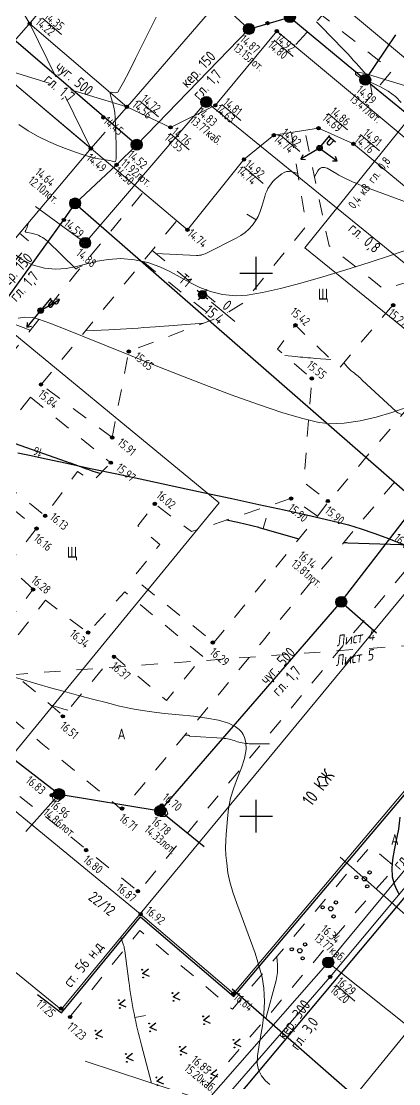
# Model space of a CAD drawing. Header units: metres. Extents: x -149473 to 83396, y -14167 to 104709.
# Drawn here: x -4716.87 to -4699.49, y 42731.4 to 42780.32 of the extents above; entities that cross this region are included whole.
import ezdxf
from ezdxf.enums import TextEntityAlignment as Align

# ---------------------------------------------------------------- set-up
doc = ezdxf.new("R2010")
doc.units = ezdxf.units.M
doc.linetypes.add('g5_01_5x1_5', pattern=[1.5, 0.75, -0.75])
doc.linetypes.add('g5_02x1', pattern=[1.5, 1, -0.5])
for name, color, linetype, transparency in [('01_Геодезические пункты', 7, 'Continuous', 0.6), ('02_Сетка', 7, 'Continuous', 0.6), ('03_Здания и строения', 7, 'Continuous', 0.6), ('05_Элементы зданий', 7, 'Continuous', 0.6), ('06_Инженерно-технические сооружения', 7, 'Continuous', 0.6), ('07_Объекты электропередачи', 7, 'Continuous', 0.6), ('10_Границы покрытий и угодий', 7, 'Continuous', 0.6), ('13_Растительность', 7, 'Continuous', 0.6), ('19_Горизонтали', 7, 'Continuous', 0.6), ('30_Канализация', 7, 'Continuous', 0.6), ('31_Водопровод', 7, 'Continuous', 0.6), ('32_Теплосеть', 7, 'Continuous', 0.6), ('33_Газопровод', 7, 'Continuous', 0.6), ('35_Телефон', 7, 'Continuous', 0.6), ('37_Кабель низкого напряжения', 7, 'Continuous', 0.6), ('44_Крышки колодцев', 7, 'Continuous', 0.6), ('61_Отметки высоты поверхности', 7, 'Continuous', 0.6)]:
    doc.layers.add(name, color=color, linetype=linetype, transparency=transparency)
doc.layers.add('rastr', color=7, linetype='Continuous')
doc.layers.add('Viewport2ForCustomObjects_0', color=7, linetype='Continuous')
doc.layers.add('Сети_Горизонтали.Вспомогательные', color=1, linetype='Continuous', lineweight=9)
doc.layers.add('Сети_Горизонтали.Основные', color=1, linetype='Continuous', lineweight=30)
doc.styles.add('LIKE11', font='GOST_0.TTF')
doc.styles.add('LIKE14', font='GOST_0.TTF')
doc.styles.add('LIKE17', font='GOST_0.TTF')
doc.styles.add('LIKE32', font='GOST_0.TTF')
doc.styles.add('LIKE36', font='GOST_0.TTF')
doc.styles.add('Line_GUGK', font='GOST_0.TTF')
doc.styles.add('pragmai.shx', font='GOST_0.TTF')
doc.styles.get("Standard").update_dxf_attribs({"font": 'GOST_0.TTF'})
doc.linetypes.add('g5_119_3', pattern='A,4,-1,[31,GUGK_2005.shx,S=0.1,R=0,X=0,Y=0],4,[31,GUGK_2005.shx,S=0.1,R=180,X=0,Y=0],-1', length=10)
doc.linetypes.add('g5_121_g', pattern='A,4,-0.4,["Г",Line_GUGK,S=1,R=0,X=0,Y=-0.5],-1.2,12', length=17.6)
doc.linetypes.add('g5_122_k', pattern='A,1,-1,1.5,-0.4,["К",Line_GUGK,S=1,R=0,X=0,Y=-0.5],-1.5,1.5,-1,4,-1,4,-1,3', length=20.9)
doc.linetypes.add('g5_122_kl', pattern='A,1,-1,1.5,-0.4,["Кл",Line_GUGK,S=1,R=0,X=0,Y=-0.5],-2.4,1.5,-1,4,-1,4,-1,3', length=21.8)
doc.linetypes.add('g5_122_t', pattern='A,1,-1,1.5,-0.4,["Т",Line_GUGK,S=1,R=0,X=0,Y=-0.5],-1.5,1.5,-1,4,-1,4,-1,3', length=20.9)
doc.linetypes.add('g5_122_v', pattern='A,1,-1,1.5,-0.4,["В",Line_GUGK,S=1,R=0,X=0,Y=-0.5],-1.5,1.5,-1,4,-1,4,-1,3', length=20.9)
doc.linetypes.add('g5_133_t', pattern='A,2,[27,GUGK_2005.shx,S=0.4,R=0,X=0,Y=0],2,-1,2,[27,GUGK_2005.shx,S=0.4,R=0,X=0,Y=0],2,-1,2,[27,GUGK_2005.shx,S=0.4,R=0,X=0,Y=0],2,-0.1,["V",Line_GUGK,S=1,R=0,X=0,Y=-0.5],-1', length=15.1)

# ---------------------------------------------------------------- blocks, each defined once
blk = doc.blocks.new('g5_115_1')
at = {"color": 0}
for points in [[(0, 0), (2, 0)], [(1.647, -0.252), (2, 0), (1.647, 0.252)]]:
    blk.add_lwpolyline(points, dxfattribs=at)
blk = doc.blocks.new('g5_416')
at = {"color": 0}
blk.add_lwpolyline([(0.362, 0.6), (0, 0), (-0.362, 0.6)], dxfattribs=at)
for centre in [(-0.362, 0), (0.362, 0)]:
    blk.add_circle(centre, 0.0375, dxfattribs=at)
blk = doc.blocks.new('g5_330')
blk.add_hatch(color=0).paths.add_polyline_path([(0.15, 0, 1), (-0.15, 0, 1)])
at = {"color": 0}
blk.add_circle((0, 0), 0.15, dxfattribs=at)
blk = doc.blocks.new('g5_117kb')
h = blk.add_hatch(color=255)
h.paths.add_polyline_path([(0.037, 0.037), (0.461, 0.037, 0.367426), (0.037, 0.461)])
h.paths.add_polyline_path([(-0.038, 0.461, 0.367426), (-0.461, 0.037), (-0.038, 0.037)])
h.paths.add_polyline_path([(-0.038, -0.038), (-0.461, -0.038, 0.367426), (-0.038, -0.461)])
h.paths.add_polyline_path([(0.037, -0.461, 0.367426), (0.461, -0.038), (0.037, -0.038)])
at = {"color": 0}
for points in [[(-0.5, 0), (0.5, 0)], [(0, 0.5), (0, -0.5)]]:
    blk.add_lwpolyline(points, dxfattribs=at)
blk.add_circle((0, 0), 0.5, dxfattribs=at)
blk = doc.blocks.new('g5_110_1c')
h = blk.add_hatch(color=255)
edge = h.paths.add_edge_path()
edge.add_arc((0, 0), 0.212, 0, 360)
edge = h.paths.add_edge_path(flags=16)
edge.add_arc((0, 0), 0.0975, 0, 360)
h = blk.add_hatch(color=0)
edge = h.paths.add_edge_path()
edge.add_arc((0, 0), 0.06, 0, 360)
at = {"color": 0}
for p, q in [((0, 0.25), (0, 1.5)), ((0, 1.375), (0.75, 1.375))]:
    blk.add_line(p, q, dxfattribs=at)
blk.add_lwpolyline([(0.2, 1.375), (0.2, 0.932, 1.040016), (0.55, 0.932), (0.55, 1.375)], format="xyb", dxfattribs=at)
for radius in [0.25, 0.06]:
    blk.add_circle((0, 0), radius, dxfattribs=at)
blk = doc.blocks.new('g5_117sv')
h = blk.add_hatch(color=255)
h.paths.add_polyline_path([(-0.038, 0.461, 0.390634), (-0.463, 0, 0.11106), (-0.418, -0.198), (-0.038, 0.022)])
h.paths.add_polyline_path([(0.037, 0.022), (0.418, -0.198, 0.11106), (0.463, 0, 0.390634), (0.037, 0.461)])
h.paths.add_polyline_path([(-0.38, -0.263, 0.524447), (0.38, -0.263), (0, -0.043)])
at = {"color": 0}
for points in [[(0, 0.5), (0, 0)], [(0, 0), (-0.433, -0.25)], [(0.433, -0.25), (0, 0)]]:
    blk.add_lwpolyline(points, dxfattribs=at)
blk.add_circle((0, 0), 0.5, dxfattribs=at)
blk = doc.blocks.new('g5_005_1')
h = blk.add_hatch(color=255)
edge = h.paths.add_edge_path()
edge.add_arc((0, 0), 0.338, 0, 360)
edge = h.paths.add_edge_path(flags=16)
edge.add_arc((0, 0), 0.1, 0, 360)
at = {"color": 0}
for p, q in [((-0.625, 0), (-0.375, 0)), ((0, 0.625), (0, 0.375)), ((0.375, 0), (0.625, 0)), ((0, -0.375), (0, -0.625))]:
    blk.add_line(p, q, dxfattribs=at)
for radius in [0.375, 0.0625]:
    blk.add_circle((0, 0), radius, dxfattribs=at)
blk = doc.blocks.new('g5_394')
at = {"color": 0}
for centre, radius in [((0, 0), 0.2), ((0, 0.75), 0.15), ((-0.65, -0.375), 0.15), ((0.65, -0.375), 0.15)]:
    blk.add_circle(centre, radius, dxfattribs=at)
blk = doc.blocks.new('g_scratch')
at = {"color": 0, "linetype": 'ByBlock', "lineweight": 15}
blk.add_line((0, 0), (1, 0), dxfattribs=at)
blk = doc.blocks.new('g5_012')
at = {"color": 92}
for points in [[(0, -1.5), (0, 1.5)], [(-1.5, 0), (1.5, 0)]]:
    blk.add_lwpolyline(points, dxfattribs=at)
blk = doc.blocks.new('CustomObjectsInViewport2_0')
at = {"layer": 'Сети_Горизонтали.Вспомогательные', "color": 42, "flags": 128}
for points, elevation in [([(2670.169, 1919.959), (2671.026, 1919.366), (2671.952, 1918.837), (2672.905, 1918.373), (2673.84, 1917.974), (2674.715, 1917.641), (2675.485, 1917.373), (2676.108, 1917.17), (2676.539, 1917.034), (2677.053, 1916.89), (2677.545, 1916.787), (2677.98, 1916.716), (2678.324, 1916.669), (2678.542, 1916.638), (2678.764, 1916.573), (2678.946, 1916.516), (2679.087, 1916.548), (2679.124, 1916.788), (2679.138, 1917.348), (2679.132, 1918.116), (2679.111, 1918.982), (2679.08, 1919.837), (2679.041, 1920.569), (2679.001, 1921.068), (2678.912, 1921.549), (2678.788, 1922.003), (2678.668, 1922.396), (2678.604, 1922.644), (2678.588, 1922.779), (2678.597, 1922.842), (2678.609, 1922.864), (2678.635, 1922.89), (2678.703, 1922.916), (2678.834, 1922.908), (2679.037, 1922.872), (2679.283, 1922.914), (2679.457, 1923.189), (2679.817, 1923.861), (2680.319, 1924.834), (2680.917, 1926.014), (2681.566, 1927.303), (2682.22, 1928.606), (2682.834, 1929.826)], 14.5), ([(2669.455, 1908.219), (2670.475, 1907.509), (2671.408, 1907.041), (2672.527, 1906.728), (2673.558, 1906.634), (2674.531, 1906.704), (2675.476, 1906.883), (2676.423, 1907.117), (2677.402, 1907.351), (2678.442, 1907.529), (2679.574, 1907.598), (2680.827, 1907.502), (2682.062, 1907.235), (2683.147, 1906.855), (2684.126, 1906.398), (2685.04, 1905.902), (2685.934, 1905.405), (2686.849, 1904.945), (2687.83, 1904.559), (2688.919, 1904.285), (2690.158, 1904.161), (2691.206, 1904.23), (2692.598, 1904.467), (2694.268, 1904.845), (2696.151, 1905.338), (2698.181, 1905.919), (2700.292, 1906.561), (2702.42, 1907.238), (2704.499, 1907.924), (2706.464, 1908.592)], 15), ([(2705.379, 1921.986), (2704.851, 1922.524), (2704.195, 1923.008), (2703.473, 1923.41), (2702.752, 1923.746), (2702.096, 1924.03), (2701.571, 1924.279), (2701.289, 1924.462), (2701.18, 1924.597), (2701.165, 1924.687), (2701.175, 1924.732), (2701.197, 1924.756), (2701.298, 1924.777), (2701.586, 1924.745), (2702.197, 1924.601), (2703.264, 1924.293), (2704.59, 1923.887), (2706.089, 1923.431)], 15), ([(2670.119, 1902.126), (2670.724, 1902.215), (2671.431, 1902.184), (2671.994, 1902.021), (2673.021, 1901.645), (2674.446, 1901.089), (2676.205, 1900.387), (2678.231, 1899.571), (2680.459, 1898.674), (2682.824, 1897.729), (2685.258, 1896.768), (2687.699, 1895.826), (2690.078, 1894.935), (2692.332, 1894.127), (2694.394, 1893.437), (2696.198, 1892.895), (2697.681, 1892.537), (2698.774, 1892.394), (2700.144, 1892.45), (2701.59, 1892.666), (2703.065, 1893.006), (2704.523, 1893.433), (2705.916, 1893.912)], 15.5), ([(2693.277, 1831.545), (2692.874, 1831.899), (2692.53, 1832.341), (2692.236, 1832.913), (2692.117, 1833.476), (2692.14, 1834.176), (2692.258, 1834.999), (2692.429, 1835.929), (2692.607, 1836.95), (2692.748, 1838.048), (2692.808, 1839.206), (2692.742, 1840.41), (2692.566, 1841.43), (2692.286, 1842.52), (2691.928, 1843.658), (2691.518, 1844.821), (2691.082, 1845.986), (2690.647, 1847.13), (2690.237, 1848.23), (2689.88, 1849.264), (2689.602, 1850.209), (2689.427, 1851.042), (2689.311, 1851.925), (2689.243, 1852.68), (2689.215, 1853.351), (2689.223, 1853.98), (2689.259, 1854.611), (2689.319, 1855.287), (2689.396, 1856.052), (2689.484, 1856.948), (2689.659, 1857.917), (2689.958, 1858.872), (2690.318, 1859.804), (2690.671, 1860.709), (2690.955, 1861.581), (2691.102, 1862.413), (2691.079, 1863.046), (2690.957, 1863.5), (2690.819, 1863.792), (2690.73, 1863.935), (2690.649, 1864.045), (2690.457, 1864.249), (2690.097, 1864.516), (2689.493, 1864.808), (2688.566, 1865.087), (2687.477, 1865.294), (2686.261, 1865.453), (2684.951, 1865.59), (2683.581, 1865.728), (2682.185, 1865.893), (2680.797, 1866.108), (2679.449, 1866.4), (2678.227, 1866.714), (2676.964, 1867.042), (2675.676, 1867.381), (2674.38, 1867.729), (2673.093, 1868.083), (2671.832, 1868.442), (2670.613, 1868.803), (2669.452, 1869.164)], 16.5)]:
    blk.add_lwpolyline(points, dxfattribs=dict(at, elevation=elevation))
at = {"layer": 'Сети_Горизонтали.Основные', "color": 40, "elevation": 16, "flags": 128}
for points in [[(2670.082, 1889.728), (2671.171, 1889.488), (2672.699, 1889.159), (2674.594, 1888.753), (2676.788, 1888.286), (2679.21, 1887.77), (2681.789, 1887.221), (2684.456, 1886.652), (2687.14, 1886.077), (2689.772, 1885.511), (2692.281, 1884.968), (2694.596, 1884.461), (2696.649, 1884.005), (2698.368, 1883.614), (2699.684, 1883.303), (2700.527, 1883.084), (2701.697, 1882.723), (2702.854, 1882.326), (2703.959, 1881.918), (2704.976, 1881.525), (2705.865, 1881.174)], [(2705.264, 1856.174), (2705.119, 1855.06), (2704.93, 1854.053), (2704.738, 1853.133), (2704.586, 1852.277), (2704.514, 1851.463), (2704.565, 1850.67), (2704.72, 1850.036), (2704.919, 1849.554), (2705.095, 1849.227), (2705.197, 1849.061)]]:
    blk.add_lwpolyline(points, dxfattribs=at)

msp = doc.modelspace()

# ---------------------------------------------------------------- linework, layer by layer
at = {"layer": '01_Геодезические пункты', "color": 7, "lineweight": 20, "flags": 128}
msp.add_lwpolyline([(-4707.039, 42766.493), (-4708.11, 42767.385)], dxfattribs=at)
at = {"layer": '03_Здания и строения', "color": 7, "linetype": 'Continuous', "lineweight": 20, "flags": 128}
for points in [[(-4708.007, 42786.013), (-4706.024, 42788.379), (-4706.624, 42788.876), (-4704.788, 42791.017), (-4681.297, 42771.477), (-4685.149, 42766.932), (-4685.183, 42766.956), (-4705.507, 42783.886), (-4708.007, 42786.013)], [(-4716.485, 42780.209), (-4716.44, 42780.257), (-4711.009, 42786.744), (-4708.878, 42784.996), (-4708.007, 42786.013), (-4705.507, 42783.886), (-4711.987, 42776.401), (-4712.009, 42776.376), (-4716.485, 42780.209)], [(-4711.4, 42739.222), (-4731.469, 42755.716), (-4728.867, 42759.036), (-4727.532, 42757.988), (-4713.734, 42774.385), (-4713.667, 42774.464), (-4718.184, 42778.271), (-4718.219, 42778.183), (-4732.614, 42761.261), (-4743.148, 42769.984), (-4746.762, 42765.689), (-4732.4, 42753.692), (-4735.238, 42750.298), (-4737.146, 42751.843), (-4753.866, 42731.926), (-4750.974, 42729.487), (-4750.547, 42729.974), (-4749.238, 42728.876), (-4732.338, 42748.926), (-4715.037, 42734.817), (-4711.4, 42739.222)], [(-4698.014, 42755.411), (-4711.4, 42739.222), (-4707.098, 42735.556), (-4693.49, 42751.688), (-4698.014, 42755.411)]]:
    msp.add_lwpolyline(points, dxfattribs=at)
at = {"layer": '05_Элементы зданий', "color": 7, "linetype": 'g5_02x1', "lineweight": 20, "flags": 128}
for points in [[(-4718.184, 42778.271), (-4716.485, 42780.209)], [(-4713.667, 42774.464), (-4712.009, 42776.376)]]:
    msp.add_lwpolyline(points, dxfattribs=at)
at = {"layer": '05_Элементы зданий', "color": 7, "linetype": 'Continuous', "lineweight": 20, "flags": 128}
for points, elevation in [([(-4716.485, 42780.209), (-4715.285, 42777.763)], 7.113), ([(-4718.184, 42778.271), (-4715.543, 42777.461)], 7.103), ([(-4714.587, 42777.167), (-4712.009, 42776.376)], 7.103), ([(-4714.844, 42776.865), (-4713.667, 42774.464)], 7.113)]:
    msp.add_lwpolyline(points, dxfattribs=dict(at, elevation=elevation))
at = {"layer": '06_Инженерно-технические сооружения', "color": 7, "linetype": 'Continuous', "lineweight": 20, "flags": 128}
for points in [[(-4715.468, 42744.683), (-4715.299, 42744.948), (-4715.056, 42744.952), (-4714.868, 42744.65), (-4715.177, 42744.392), (-4715.386, 42744.417), (-4715.468, 42744.683)], [(-4710.406, 42744.217), (-4710.205, 42744.063), (-4710.126, 42743.835), (-4710.252, 42743.7), (-4710.471, 42743.703), (-4710.631, 42743.987), (-4710.406, 42744.217)]]:
    msp.add_lwpolyline(points, dxfattribs=at)
at = {"layer": '10_Границы покрытий и угодий', "color": 7, "linetype": 'Continuous', "lineweight": 20, "flags": 128}
for points in [[(-4716.481, 42783.546), (-4717.136, 42782.538), (-4717.157, 42781.33), (-4716.485, 42780.209), (-4712.009, 42776.376), (-4710.005, 42775.436), (-4707.937, 42776.451), (-4705.109, 42779.866)], [(-4705.109, 42779.866), (-4695.779, 42772.104), (-4694.749, 42771.268), (-4688.424, 42766.091), (-4686.628, 42766.192), (-4685.149, 42766.932)], [(-4722.673, 42777.202), (-4720.88, 42778.287), (-4719.106, 42778.541), (-4718.184, 42778.271), (-4709.223, 42770.721), (-4706.619, 42773.957), (-4705.242, 42775.071), (-4703.182, 42775.395), (-4701.582, 42774.671), (-4694.907, 42769.14), (-4689.795, 42764.903), (-4679.184, 42755.976), (-4678.481, 42754.843), (-4678.323, 42753.325), (-4678.831, 42751.913)], [(-4708.562, 42729.525), (-4702.651, 42736.322), (-4696.614, 42743.541), (-4692.133, 42748.921), (-4689.003, 42749.036), (-4682.015, 42749.376), (-4680.983, 42749.721), (-4680.307, 42750.256), (-4678.831, 42751.913)]]:
    msp.add_lwpolyline(points, dxfattribs=at)
at = {"layer": '10_Границы покрытий и угодий', "color": 7, "linetype": 'g5_01_5x1_5', "lineweight": 20, "flags": 128}
for points in [[(-4704.235, 42779.244), (-4703.016, 42780.593), (-4699.81, 42778.033), (-4701.033, 42776.569)], [(-4712.686, 42761.152), (-4712.686, 42761.152), (-4711.925, 42765.116), (-4707.954, 42766.62), (-4707.364, 42766.908), (-4706.648, 42767.361), (-4703.747, 42770.893), (-4704.438, 42775.148), (-4703.812, 42775.25), (-4702.703, 42769.988), (-4700.165, 42767.975), (-4695.391, 42769.453), (-4694.771, 42768.937), (-4699.728, 42767.293), (-4702.221, 42764.365), (-4704.251, 42766.326), (-4705.074, 42765.223), (-4703.499, 42763.875), (-4703.866, 42759.097), (-4702.725, 42758.201)], [(-4711.309, 42772.386), (-4714.303, 42768.778), (-4718.131, 42764.005), (-4722.168, 42759.011), (-4725.436, 42754.88), (-4721.515, 42751.706), (-4715.89, 42747.039), (-4712.226, 42744.005), (-4708.982, 42747.879), (-4705.785, 42751.753), (-4701.888, 42756.491), (-4698.83, 42760.131), (-4691.666, 42754.11), (-4691.409, 42751.076), (-4694.914, 42746.902), (-4698.196, 42743.009), (-4698.918, 42743.626), (-4697.855, 42744.887), (-4698.353, 42745.32), (-4692.948, 42751.675), (-4698.251, 42756.151), (-4711.474, 42740.244), (-4714.884, 42743.006), (-4720.45, 42747.417), (-4724.843, 42751.005), (-4727.976, 42753.508), (-4730.724, 42755.644), (-4728.764, 42758.147), (-4727.451, 42757.061), (-4724.861, 42760.299), (-4721.868, 42763.748), (-4719.172, 42766.968), (-4716.441, 42770.136), (-4716.949, 42770.564)], [(-4709.747, 42771.097), (-4710.846, 42769.77), (-4711.275, 42769.252), (-4715.957, 42763.596)], [(-4710.846, 42769.77), (-4707.364, 42766.908)], [(-4711.275, 42769.252), (-4707.954, 42766.62)], [(-4712.686, 42761.152), (-4715.957, 42763.596)], [(-4716.44, 42763.015), (-4718.852, 42759.983)], [(-4716.44, 42763.015), (-4712.752, 42759.997)], [(-4708.012, 42751.713), (-4708.012, 42751.713), (-4703.237, 42757.531), (-4702.725, 42758.201), (-4698.806, 42762.828), (-4689.933, 42755.535), (-4688.987, 42749.116)], [(-4718.852, 42759.983), (-4715.771, 42757.555), (-4714.288, 42759.59), (-4713.579, 42759.143), (-4712.752, 42759.997)], [(-4716.323, 42754.168), (-4716.323, 42754.168), (-4717.504, 42755.271), (-4716.165, 42756.964), (-4719.256, 42759.491)], [(-4703.237, 42757.531), (-4704.426, 42758.362), (-4709.03, 42756.821), (-4710.728, 42758.099), (-4711.498, 42757.084), (-4710.5, 42756.226), (-4711.725, 42754.703), (-4708.012, 42751.713)], [(-4718.488, 42751.378), (-4716.323, 42754.168)], [(-4717.936, 42750.895), (-4715.758, 42753.669)], [(-4708.514, 42751.073), (-4712.109, 42754.05), (-4713.802, 42752.16), (-4715.758, 42753.669)], [(-4717.936, 42750.895), (-4714.934, 42748.345), (-4712.62, 42751.112), (-4710.188, 42749.054), (-4708.514, 42751.073)], [(-4709.302, 42730.15), (-4705.758, 42734.233), (-4701.294, 42739.501), (-4699.649, 42741.374), (-4700.797, 42742.34), (-4707.153, 42734.833), (-4711.406, 42738.456), (-4714.634, 42734.49)]]:
    msp.add_lwpolyline(points, dxfattribs=at)
at = {"layer": '19_Горизонтали', "color": 32, "linetype": 'Continuous', "lineweight": 20, "flags": 128}
for points, elevation in [([(-4703.283, 42780.298), (-4702.36, 42779.359, -0.013964), (-4701.335, 42778.255), (-4701.088, 42777.973, -0.142997), (-4700.78, 42777.314), (-4700.723, 42776.94)], 7.5), ([(-4704.14, 42773.315), (-4704.404, 42773.389, 0.242745), (-4704.883, 42773.291), (-4705.093, 42773.121, 0.157544), (-4705.662, 42772.252), (-4705.789, 42771.786, -0.2124), (-4706.978, 42770.332), (-4708.281, 42769.675, -0.043372), (-4708.532, 42769.574), (-4708.532, 42769.574, -0.08596), (-4708.797, 42769.542), (-4710.682, 42769.635)], 7.5), ([(-4703.373, 42773.164), (-4703.219, 42773.436, -0.415835), (-4702.794, 42773.552), (-4702.341, 42773.292, 0.028944), (-4701.589, 42772.915), (-4701.589, 42772.915, 0.013549), (-4700.806, 42772.604), (-4697.887, 42771.532)], 7.5), ([(-4714.068, 42769.062), (-4714.278, 42768.974, 0.193064), (-4714.322, 42768.932), (-4714.322, 42768.932, -0.522179), (-4714.358, 42768.925), (-4715.669, 42770.191, 0.140953), (-4716.341, 42770.548), (-4716.663, 42770.616, -0.575334), (-4716.684, 42770.68), (-4716.684, 42770.68, 0.107219), (-4716.62, 42770.794), (-4716.541, 42771.049)], 7.5), ([(-4718.991, 42767.178), (-4718.975, 42767.113, 0.245136), (-4718.896, 42767.023), (-4716.457, 42766.093)], 7.75), ([(-4708.472, 42766.424), (-4710.685, 42766.254, -0.007229), (-4712.835, 42766.12), (-4713.911, 42766.068)], 7.75), ([(-4704.736, 42764.934), (-4704.264, 42764.883, 0.010065), (-4703.319, 42764.799), (-4702.621, 42764.752)], 7.75), ([(-4702.02, 42764.601), (-4701.918, 42764.468, 0.061716), (-4701.684, 42764.232), (-4701.59, 42764.158, -0.020418), (-4701.155, 42763.784), (-4699.628, 42762.364, 0.118857), (-4699.432, 42762.253), (-4699.32, 42762.222)], 7.75), ([(-4715.499, 42748.826), (-4714.912, 42748.649, 0.01234), (-4714.785, 42748.615), (-4714.722, 42748.599)], 8.25), ([(-4705.437, 42747.047), (-4705.628, 42747.047, -0.006603), (-4706.012, 42747.05), (-4706.381, 42747.059, -0.082107), (-4706.999, 42747.176), (-4706.999, 42747.176, 0.072477), (-4707.617, 42747.306), (-4709.104, 42747.398, -0.302818), (-4709.123, 42747.412), (-4709.123, 42747.412, 0.147853), (-4709.139, 42747.434), (-4709.14, 42747.435, 0.161936), (-4709.167, 42747.444), (-4709.345, 42747.446)], 8.25), ([(-4710.875, 42731.43), (-4711.342, 42733.179, -0.03293), (-4711.921, 42736.105), (-4712.105, 42737.52, 0.017288), (-4712.127, 42737.654), (-4712.127, 42737.654, 0.029231), (-4712.161, 42737.785), (-4712.282, 42738.154)], 8.5), ([(-4705.606, 42734.412), (-4705.139, 42736.159, 0.088539), (-4705.078, 42736.879), (-4705.111, 42737.244)], 8.25)]:
    msp.add_lwpolyline(points, format="xyb", dxfattribs=dict(at, elevation=elevation))
at = {"layer": '19_Горизонтали', "color": 32, "linetype": 'Continuous', "lineweight": 30, "elevation": 8, "flags": 128}
for points in [[(-4713.241, 42759.492), (-4713.556, 42759.596, -0.010478), (-4714.181, 42759.817), (-4714.19, 42759.82, 0.006024), (-4714.83, 42760.053), (-4717.932, 42761.14)], [(-4707.423, 42757.359), (-4706.903, 42757.252, -0.018166), (-4705.873, 42757.002), (-4704.086, 42756.497)], [(-4697.113, 42754.67), (-4697.062, 42754.671, 0.632364), (-4697.043, 42754.711), (-4698.2, 42756.104, -0.043239), (-4698.218, 42756.13), (-4698.218, 42756.13, 0.101622), (-4698.238, 42756.153), (-4698.239, 42756.154, 0.146732), (-4698.271, 42756.166), (-4698.465, 42756.178, 0.007304), (-4698.89, 42756.198), (-4701.834, 42756.298, 0.00783), (-4701.974, 42756.3), (-4702.044, 42756.3)]]:
    msp.add_lwpolyline(points, format="xyb", dxfattribs=at)
at = {"layer": '30_Канализация', "color": 12, "linetype": 'g5_122_k', "lineweight": 30, "flags": 128}
for points in [[(-4734.243, 42783.63), (-4728.859, 42789.502), (-4711.559, 42774.638)], [(-4708.413, 42781.836), (-4706.391, 42779.959)], [(-4723.802, 42748.682), (-4722.308, 42750.637), (-4727.023, 42754.811), (-4724.417, 42758.856), (-4719.452, 42764.884), (-4714.911, 42771.171), (-4714.391, 42771.934), (-4712.484, 42773.71), (-4711.559, 42774.638), (-4706.391, 42779.959), (-4704.501, 42780.508), (-4701.03, 42777.628), (-4694.801, 42772.553), (-4688.573, 42767.179), (-4679.904, 42759.968), (-4673.706, 42754.924), (-4672.132, 42756.783)], [(-4701.03, 42777.628), (-4699.621, 42779.693)], [(-4714.391, 42771.934), (-4698.622, 42758.161), (-4688.782, 42750.382), (-4691.205, 42747.842), (-4675.649, 42734.573), (-4673.329, 42732.846)], [(-4702.137, 42753.587), (-4698.622, 42758.161)], [(-4710.476, 42743.964), (-4702.137, 42753.587), (-4700.516, 42752.156)], [(-4722.301, 42750.64), (-4718.519, 42747.345), (-4715.129, 42744.738)], [(-4716.667, 42743.008), (-4715.129, 42744.738), (-4710.476, 42743.964), (-4708.454, 42742.324)]]:
    msp.add_lwpolyline(points, dxfattribs=at)
at = {"layer": '30_Канализация', "color": 42, "linetype": 'g5_122_kl', "lineweight": 30, "flags": 128}
msp.add_lwpolyline([(-4708.252, 42729.202), (-4692.906, 42747.511)], dxfattribs=at)
at = {"layer": '31_Водопровод', "color": 94, "linetype": 'g5_122_v', "lineweight": 30, "flags": 128}
msp.add_lwpolyline([(-4707.163, 42735.776), (-4699.657, 42729.209), (-4685.529, 42746.635)], dxfattribs=at)
at = {"layer": '32_Теплосеть', "color": 5, "linetype": 'g5_122_t', "lineweight": 30, "flags": 128}
msp.add_lwpolyline([(-4702.197, 42741.829), (-4698.013, 42738.144), (-4695.532, 42741.33), (-4690.974, 42737.756), (-4682.481, 42748.036), (-4677.008, 42743.741)], dxfattribs=at)
at = {"layer": '33_Газопровод', "color": 132, "linetype": 'g5_121_g', "lineweight": 30, "flags": 128}
msp.add_lwpolyline([(-4716.12, 42735.51), (-4715.019, 42734.664), (-4711.386, 42739.083), (-4707.092, 42735.414), (-4693.736, 42751.191)], dxfattribs=at)
at = {"layer": '35_Телефон', "color": 6, "linetype": 'g5_133_t', "lineweight": 20, "flags": 128}
for points in [[(-4716.215, 42771.796), (-4713.927, 42770.119), (-4708.356, 42776.605), (-4693.407, 42764.458), (-4688.51, 42770.107)], [(-4693.407, 42764.458), (-4685.397, 42757.951), (-4702.739, 42736.987), (-4708.343, 42730.594), (-4713.933, 42732.448)], [(-4702.739, 42736.987), (-4675.501, 42715.256), (-4672.603, 42718.816)]]:
    msp.add_lwpolyline(points, dxfattribs=at)
at = {"layer": '37_Кабель низкого напряжения', "color": 1, "linetype": 'g5_119_3', "lineweight": 20, "flags": 128}
for points in [[(-4697.49, 42777.726), (-4703.82, 42769.882), (-4683.265, 42753.227), (-4708.039, 42722.829), (-4705.552, 42720.848)], [(-4719.364, 42767.695), (-4707.756, 42758.143), (-4718.506, 42745.063)]]:
    msp.add_lwpolyline(points, dxfattribs=at)
at = {"layer": '61_Отметки высоты поверхности', "color": 7, "linetype": 'Continuous', "lineweight": 5, "flags": 128}
for points in [[(-4715.897, 42780.459), (-4715.022, 42779.711)], [(-4705.222, 42779.443), (-4704.348, 42778.696)], [(-4711.432, 42776.663), (-4710.557, 42775.915)], [(-4707.635, 42776.493), (-4706.761, 42775.745)], [(-4702.742, 42776.074), (-4701.857, 42775.316)], [(-4710.013, 42775.149), (-4709.138, 42774.401)], [(-4701.261, 42775.109), (-4700.376, 42774.351)], [(-4704.937, 42775.08), (-4704.051, 42774.322)], [(-4706.627, 42773.614), (-4705.742, 42772.856)], [(-4702.384, 42735.95), (-4701.51, 42735.202)]]:
    msp.add_lwpolyline(points, dxfattribs=at)
at = {"layer": 'rastr', "color": 5, "linetype": 'g5_01_5x1_5', "lineweight": 20, "flags": 128}
msp.add_lwpolyline([(-4738.259, 42748.698), (-4655.709, 42754.758)], dxfattribs=at)

# ---------------------------------------------------------------- block references
at = {"layer": '01_Геодезические пункты', "color": 7, "linetype": 'Continuous', "lineweight": 20, "xscale": 0.5, "yscale": 0.5, "zscale": 0.5, "rotation": 320.1837874390728}
msp.add_blockref('g5_005_1', (-4708.528, 42767.734, 7.702), dxfattribs=at)
at = {"layer": '02_Сетка', "color": 92, "linetype": 'Continuous', "lineweight": 15, "ltscale": 0.5, "xscale": 0.5, "yscale": 0.5, "zscale": 0.5}
for p in [(-4706.056, 42768.725), (-4706.056, 42743.725)]:
    msp.add_blockref('g5_012', p, dxfattribs=at)
at = {"layer": '07_Объекты электропередачи', "color": 7, "linetype": 'Continuous', "lineweight": 20, "xscale": 0.5, "yscale": 0.5, "zscale": 0.5}
for name, p, rotation in [('g5_110_1c', (-4703.14, 42774.482, 7.481), 320.1837874390728), ('g5_115_1', (-4703.14, 42774.482, 7.481), 210.2301763886227), ('g5_115_1', (-4703.14, 42774.482, 7.481), 324.0491180762538), ('g5_110_1c', (-4715.979, 42767), 320.2655211251469), ('g5_115_1', (-4715.979, 42767, 7.676), 30.2301747947609), ('g5_115_1', (-4715.979, 42767, 7.676), 230.3130772278595)]:
    msp.add_blockref(name, p, dxfattribs=dict(at, rotation=rotation))
at = {"layer": '13_Растительность', "color": 92, "linetype": 'Continuous', "lineweight": 20, "xscale": 0.5, "yscale": 0.5, "zscale": 0.5, "rotation": 320.2655211251469}
for p in [(-4701.076, 42740.842), (-4702.626, 42739.459), (-4704.047, 42737.527)]:
    msp.add_blockref('g5_394', p, dxfattribs=at)
at = {"layer": '13_Растительность', "color": 92, "linetype": 'Continuous', "lineweight": 20, "ltscale": 0.5, "xscale": 0.4999999999999999, "yscale": 0.4999999999999999, "zscale": 0.4999999999999999, "rotation": 277.5631784342272}
for p in [(-4711.286, 42736.472), (-4709.882, 42735.397), (-4712.36, 42735.068), (-4708.478, 42734.323), (-4710.957, 42733.994), (-4713.435, 42733.665), (-4709.553, 42732.919), (-4707.075, 42733.248), (-4712.031, 42732.59), (-4708.149, 42731.844), (-4710.628, 42731.515)]:
    msp.add_blockref('g5_416', p, dxfattribs=at)
at = {"layer": '19_Горизонтали', "color": 32, "linetype": 'Continuous', "lineweight": -3}
for p, xscale, yscale, zscale, rotation in [((-4706.056, 42771.178, 7.5), 0.5, 0.5, 0.5, 147.9327996105017), ((-4705.728, 42756.961, 8), 0.5, 0.5, 0.5, 74.23365827728429), ((-4711.642, 42734.449, 8.5), 0.4999999999999999, 0.4999999999999999, 0.4999999999999999, 11.55717184928181)]:
    msp.add_blockref('g_scratch', p, dxfattribs=dict(at, xscale=xscale, yscale=yscale, zscale=zscale, rotation=rotation))
at = {"layer": '44_Крышки колодцев', "color": 7, "linetype": 'Continuous', "lineweight": 20, "xscale": 0.5, "yscale": 0.5, "zscale": 0.5}
for name, p, rotation in [('g5_117kb', (-4704.501, 42780.508, 7.482), 320.1837874390728), ('g5_117kb', (-4706.39, 42779.965, 7.436), 320.1837874390728), ('g5_117kb', (-4701.032, 42777.624, 7.494), 320.1837874390728), ('g5_117sv', (-4708.356, 42776.605, 7.413), 320.1837874390728), ('g5_117kb', (-4711.559, 42774.638, 7.261), 320.1837874390728), ('g5_117kb', (-4714.391, 42771.934, 7.319), 320.1837874390728), ('g5_117sv', (-4713.927, 42770.119, 7.44), 320.2248951599636), ('g5_117kb', (-4702.137, 42753.587, 8.072), 320.2244407250127), ('g5_117kb', (-4715.129, 42744.738, 8.478), 320.2244407250127), ('g5_117kb', (-4710.476, 42743.964, 8.392), 320.2244407250127), ('g5_117sv', (-4702.739, 42736.987, 8.171), 320.2244407250127)]:
    msp.add_blockref(name, p, dxfattribs=dict(at, rotation=rotation))
at = {"layer": '61_Отметки высоты поверхности', "color": 7, "linetype": 'Continuous', "lineweight": 20, "xscale": 0.5, "yscale": 0.5, "zscale": 0.5}
for p, rotation in [((-4716.485, 42780.209, 7.112), 320.1837874390728), ((-4705.53, 42780.232, 7.442), 320.1837874390728), ((-4705.109, 42779.866, 7.4), 320.1837874390728), ((-4712.009, 42776.376, 7.278), 320.1837874390728), ((-4707.937, 42776.451, 7.316), 320.1837874390728), ((-4713.092, 42775.894, 7.224), 320.1837874390728), ((-4710.005, 42775.436, 7.274), 320.1837874390728), ((-4705.242, 42775.071, 7.37), 320.1837874390728), ((-4703.182, 42775.395, 7.345), 320.1837874390728), ((-4701.582, 42774.671, 7.382), 320.1837874390728), ((-4713.667, 42774.464, 7.245), 320.1837874390728), ((-4712.484, 42773.71, 7.252), 320.1837874390728), ((-4706.619, 42773.957, 7.372), 320.1837874390728), ((-4714.911, 42771.171, 7.295), 320.1837874390728), ((-4709.223, 42770.721, 7.37), 320.1837874390728), ((-4699.749, 42767.246), 320.1837874390728), ((-4704.251, 42766.326), 320.1837874390728), ((-4711.925, 42765.116), 320.1837874390728), ((-4703.499, 42763.875), 320.1837874390728), ((-4715.963, 42763.596), 320.1837874390728), ((-4712.686, 42761.152), 320.1837874390728), ((-4712.752, 42759.997), 320.1837874390728), ((-4710.728, 42758.099), 320.1837874390728), ((-4704.446, 42758.343), 320.1837874390728), ((-4702.758, 42758.232), 320.1837874390728), ((-4715.771, 42757.555), 320.1837874390728), ((-4716.165, 42756.964), 320.1837874390728), ((-4716.329, 42754.158), 320.1837874390728), ((-4713.793, 42752.177), 320.1837874390728), ((-4708.057, 42751.715), 320.1837874390728), ((-4712.603, 42751.062), 320.1837874390728), ((-4714.956, 42748.319), 320.1837874390728), ((-4715.468, 42744.683, 8.415), 320.2244407250127), ((-4710.406, 42744.217, 8.348), 320.2244407250127), ((-4712.228, 42744.073), 320.1837874390728), ((-4713.885, 42742.161), 320.1837874390728), ((-4711.5, 42740.264), 320.1837874390728), ((-4711.374, 42739.214), 320.1837874390728), ((-4702.651, 42736.322, 8.1), 320.2244407250127), ((-4707.098, 42735.556, 8.319), 320.2244407250127), ((-4715.036, 42734.862), 320.1837874390728), ((-4714.624, 42734.476), 320.1837874390728)]:
    msp.add_blockref('g5_330', p, dxfattribs=dict(at, rotation=rotation))
at = {"layer": 'Viewport2ForCustomObjects_0', "xscale": 0.5, "yscale": 0.5, "zscale": 0.5}
msp.add_blockref('CustomObjectsInViewport2_0', (-6052.071, 41815.592), dxfattribs=at)

# ---------------------------------------------------------------- texts
at = {"color": 7, "linetype": 'Continuous', "lineweight": 15, "ltscale": 0.5, "style": 'LIKE11'}
for s, rotation, p in [('14.87', 320.1838, (-4706.838, 42779.427)), ('13.15лот.', 320.1838, (-4707.159, 42779.043)), ('14.99', 320.1838, (-4701.48, 42777.086)), ('13.47лот.', 320.1838, (-4701.8, 42776.702)), ('14.83', 320.1838, (-4708.804, 42776.068)), ('13.77каб.', 320.1838, (-4709.125, 42775.684)), ('14.52', 320.1838, (-4712.007, 42774.1)), ('11.92лот.', 320.1838, (-4712.327, 42773.716)), ('12.10лот.', 320.1838, (-4716.59, 42772.92)), ('14.64', 320.1838, (-4716.27, 42773.304)), ('14.88', 320.2249, (-4714.375, 42769.581)), ('16.14', 320.2244, (-4704.163, 42755.657)), ('13.81лот.', 320.2244, (-4704.482, 42755.273)), ('16.96', 320.2244, (-4715.577, 42744.2)), ('14.86лот.', 320.2244, (-4715.897, 42743.816)), ('16.78', 320.2244, (-4710.923, 42743.426)), ('14.33лот.', 320.2244, (-4711.243, 42743.042)), ('16.34', 320.2244, (-4703.117, 42738.447)), ('13.77каб.', 320.2244, (-4703.437, 42738.062)), ('16.85', 320.2244, (-4709.083, 42732.431)), ('15.20каб.', 320.2244, (-4709.403, 42732.047))]:
    msp.add_text(s, height=0.4, rotation=rotation, dxfattribs=at).set_placement(p)
at = {"layer": '01_Геодезические пункты', "color": 7, "linetype": 'Continuous', "lineweight": 20, "ltscale": 0.5, "style": 'LIKE36'}
for s, p in [('T1', (-4709.672, 42768.362)), ('0', (-4707.659, 42767.14)), ('15.4', (-4708.489, 42766.92))]:
    msp.add_text(s, height=0.5, rotation=320.1838, dxfattribs=at).set_placement(p)
at = {"layer": '03_Здания и строения', "color": 7, "linetype": 'Continuous', "lineweight": 15}
for s, height, rotation, style, p in [('10 КЖ', 0.6, 52.9965, 'LIKE14', (-4703.51, 42744.135)), ('22/12', 0.5, 321.5503, 'LIKE36', (-4713.827, 42739.911))]:
    msp.add_text(s, height=height, rotation=rotation, dxfattribs=dict(at, style=style)).set_placement(p)
at = {"layer": '10_Границы покрытий и угодий', "color": 7, "linetype": 'Continuous', "lineweight": 15, "style": 'LIKE11'}
for s, p in [('Щ', (-4703.218, 42767.506)), ('Щ', (-4714.772, 42755.625)), ('А', (-4712.434, 42747.258)), ('А', (-4699.854, 42742.395))]:
    msp.add_text(s, height=0.5, dxfattribs=at).set_placement(p)
at = {"layer": '19_Горизонтали', "color": 32, "linetype": 'Continuous', "lineweight": 15, "style": 'pragmai.shx'}
msp.add_text('16', height=0.4, rotation=160.6912, dxfattribs=at).set_placement((-4716.115, 42760.504, 8), align=Align.MIDDLE_CENTER)
at = {"layer": '30_Канализация', "color": 12, "linetype": 'Continuous', "lineweight": 15, "style": 'LIKE32'}
for s, rotation, p in [('кер. 150', 46.9063, (-4709.222, 42777.218)), ('чуг. 500', 319.6449, (-4715.346, 42778.144)), ('гл. 1,7', 46.9063, (-4708.677, 42776.668)), ('гл. 1,7', 319.6449, (-4715.87, 42777.574)), ('кер. 150', 46.9063, (-4717.65, 42767.924)), ('гл. 1,7', 46.9063, (-4717.106, 42767.374)), ('чуг. 500', 46.9063, (-4705.569, 42749.755)), ('гл. 1,7', 46.9063, (-4705.025, 42749.205))]:
    msp.add_text(s, height=0.5, rotation=rotation, dxfattribs=at).set_placement(p)
at = {"layer": '30_Канализация', "color": 42, "linetype": 'Continuous', "lineweight": 15, "style": 'LIKE32'}
for s, p in [('кер. 300', (-4704.745, 42733.394)), ('гл. 3,0', (-4704.142, 42732.908))]:
    msp.add_text(s, height=0.5, rotation=53.3085, dxfattribs=at).set_placement(p)
at = {"layer": '33_Газопровод', "color": 132, "linetype": 'Continuous', "lineweight": 15, "style": 'LIKE32'}
msp.add_text('ст. 56 н.д', height=0.5, rotation=50.8451, dxfattribs=at).set_placement((-4714.598, 42735.799))
at = {"layer": '35_Телефон', "color": 6, "linetype": 'Continuous', "lineweight": 15, "style": 'LIKE32'}
for rotation, p in [(318.7739, (-4701.858, 42770.707)), (49.5749, (-4699.443, 42741.216))]:
    msp.add_text('гл. 0,8', height=0.5, rotation=rotation, dxfattribs=at).set_placement(p)
at = {"layer": '37_Кабель низкого напряжения', "color": 1, "linetype": 'Continuous', "lineweight": 15, "style": 'LIKE32'}
msp.add_text('0,4 кВ гл. 0,8', height=0.4, rotation=52.7486, dxfattribs=at).set_placement((-4701.536, 42771.647))
at = {"layer": '61_Отметки высоты поверхности', "color": 7, "linetype": 'Continuous', "lineweight": 15, "ltscale": 0.5, "style": 'LIKE17'}
for s, rotation, p in [('14.35', 320.1838, (-4715.841, 42780.481)), ('14.22', 320.1838, (-4716.255, 42780.209)), ('14.92', 320.1838, (-4705.204, 42779.484)), ('14.80', 320.1838, (-4705.555, 42779.158)), ('14.56', 320.1838, (-4711.796, 42776.414)), ('14.72', 320.1838, (-4711.387, 42776.679)), ('14.81', 320.1838, (-4707.608, 42776.52)), ('14.63', 320.1838, (-4707.969, 42776.217)), ('14.86', 320.1838, (-4702.68, 42776.097)), ('14.45', 320.1838, (-4713.124, 42775.661)), ('14.69', 320.1838, (-4703.047, 42775.804)), ('14.55', 320.1838, (-4710.319, 42774.887)), ('14.76', 320.1838, (-4709.974, 42775.171)), ('14.92', 320.1838, (-4704.923, 42775.121)), ('14.91', 320.1838, (-4701.172, 42775.105)), ('14.74', 320.1838, (-4705.274, 42774.838)), ('14.76', 320.1838, (-4701.556, 42774.809)), ('14.49', 320.1838, (-4713.905, 42773.963)), ('14.92', 320.1838, (-4706.61, 42773.673)), ('14.50', 320.1838, (-4712.621, 42773.352)), ('14.74', 320.1838, (-4706.99, 42773.378)), ('14.59', 320.1838, (-4714.943, 42770.937)), ('14.74', 320.1838, (-4709.255, 42770.487)), ('15.42', 320.1838, (-4704.521, 42766.873, -7.372)), ('15.27', 320.1838, (-4700.019, 42766.806, -7.372)), ('15.65', 320.1838, (-4711.717, 42764.819, -7.372)), ('15.55', 320.1838, (-4703.768, 42764.422, -7.372)), ('15.84', 320.1838, (-4716.134, 42763.088, -7.372)), ('15.91', 320.1838, (-4712.479, 42760.855, -7.372)), ('15.97', 320.1838, (-4712.544, 42759.7, -7.372)), ('16.02', 320.1838, (-4710.688, 42758.427, -7.372)), ('15.90', 320.1838, (-4704.617, 42757.835, -7.372)), ('16.13', 320.1838, (-4715.587, 42757.42, -7.372)), ('15.90', 320.1838, (-4702.93, 42757.724, -7.372)), ('16.16', 320.1838, (-4716.336, 42756.456, -7.372)), ('16.00', 320.1838, (-4699.746, 42756.469, -7.372)), ('16.28', 320.1838, (-4716.454, 42754.526, -7.372)), ('16.34', 320.1838, (-4714.679, 42752.048, -7.372)), ('16.29', 320.1838, (-4708.228, 42751.207, -7.372)), ('16.37', 320.1838, (-4712.774, 42750.554, -7.372)), ('16.51', 320.1838, (-4715.127, 42747.811, -7.372)), ('16.83', 320.2244, (-4716.699, 42745.303)), ('16.70', 320.2244, (-4710.404, 42744.515)), ('16.71', 320.1838, (-4712.399, 42743.565, -7.372)), ('16.80', 320.1838, (-4714.056, 42741.653, -7.372)), ('16.87', 320.1838, (-4712.522, 42740.343, -7.372)), ('16.92', 320.1838, (-4711.187, 42739.297, -7.372)), ('16.29', 320.2244, (-4702.398, 42736.039)), ('16.64', 320.2244, (-4707.13, 42735.323)), ('16.20', 320.2244, (-4702.682, 42735.658)), ('17.25', 320.1838, (-4716.22, 42735.015, -7.372)), ('17.23', 320.1838, (-4714.796, 42733.968, -7.372))]:
    msp.add_text(s, height=0.4, rotation=rotation, dxfattribs=at).set_placement(p)
at = {"layer": 'rastr', "color": 5, "linetype": 'Continuous', "lineweight": 15, "oblique": 15}
for s, p in [('Лист 4', (-4702.344, 42751.54)), ('Лист 5', (-4702.386, 42750.627))]:
    msp.add_text(s, height=0.5, rotation=9.3311, dxfattribs=at).set_placement(p)

doc.saveas('drawing.dxf')
